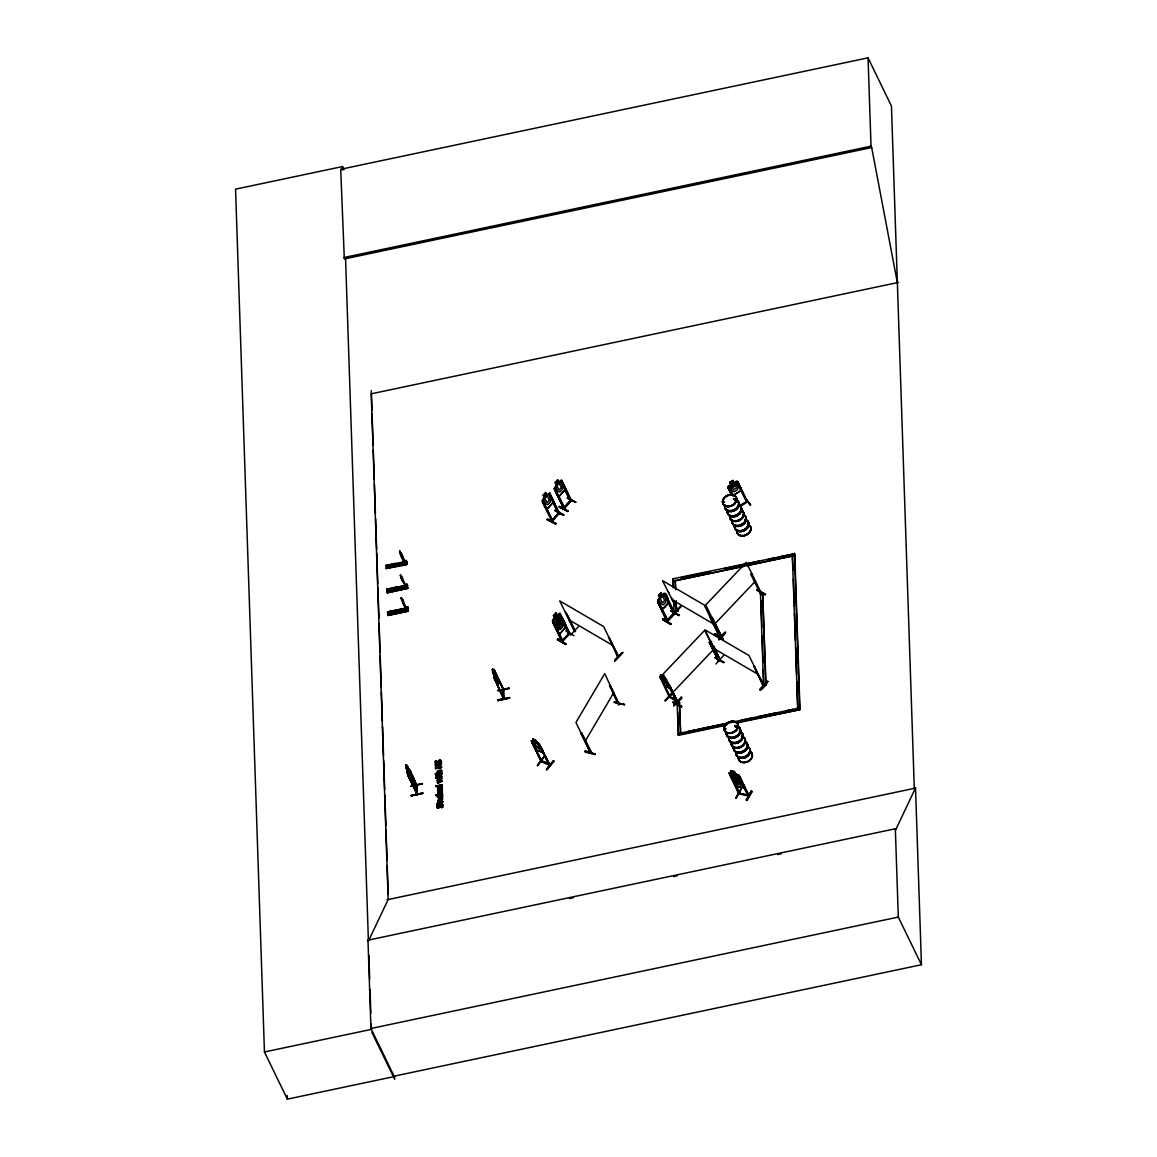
<?xml version="1.0" encoding="UTF-8"?>
<svg xmlns="http://www.w3.org/2000/svg" width="1157" height="1157" viewBox="0 0 1157 1157"><rect width="100%" height="100%" fill="white"/><g stroke="black" fill="none" stroke-linecap="round" stroke-linejoin="round"><path stroke-width="1.5" d="M740.668 487.733L740.668 490.655L733.075 495.5L730.92 493.808M730.978 493.649L733.119 495.37L740.856 490.785L740.842 487.762M559.887 624.375L560.812 619.718L560.509 624.1C565.296 623.507 563.126 627.557 560.234 625.142L559.135 629.741L559.453 625.199C554.825 625.865 557.023 621.728 559.684 624.144M400.336 575.376C403.084 578.977 400.12 572.469 400.409 575.984M401.117 552.872L404.964 562.114L401.146 553.075M406.382 563.17C405.326 560.465 405.601 561.752 406.136 561.81M406.035 585.268C408.146 585.63 404.545 584.169 405.876 587.38L400.655 576.938M402.622 602.117L406.483 610.028L406.295 608.061M407.336 585.948L406.657 584.574L406.657 585.659M406.469 608.452L402.376 599.268M407.944 609.537L407.582 607.671M739.54 505.681C744.978 502.268 746.496 502.63 746.815 500.836M410.012 774.698L407.423 768.031L407.524 770.851L409.621 775.176L409.535 772.37M609.826 685.884L610.303 685.06L609.479 685.797L619.067 704.772L604.735 673.591L575.94 722.445L590.605 752.874C591.704 749.577 589.303 753.728 590.851 751.775M618.662 704.15L618.749 703.977C621.034 702.342 617.433 705.481 618.778 703.152M437.982 797.231L438.113 795.683L438.04 797.578M442.278 789.305L441.005 791.301L437.968 791.345M442.683 801.931L438.763 803.84L438.98 804.636L436.854 804.245L438.127 803.348L436.825 803.623M405.138 561.998L405.717 561.333L404.849 561.507M405.789 561.854L405.688 560.856L406.787 564.298M406.425 585.644L407.394 587.713M408.088 608.553L407.235 607.223L406.541 608.249L407.597 608.22L407.423 607.179M437.867 772.543L441.743 771.025C441.858 769 437.563 770.374 436.97 771.878C439.125 775.132 432.516 773.093 437.809 773.512M442.495 795.842L442.379 796.566A1.822 1.359 -25.9 0 1 441.641 797.462L437.982 797.491M574.841 631.042C573.915 628.989 576.331 632.3 574.451 631.23L559.728 600.888L603.621 626.544L618.445 656.916L618.026 656.178M617.274 655.759L618.735 656.583L608.712 637.29L617.534 656.511L617.187 655.701L618.301 655.86M678.074 611.46L662.513 580.655L706.421 606.297L721.23 636.683L720.392 635.207L719.408 636.451L709.979 617.332L710.962 616.753L720.406 636.249M677.93 610.39L676.831 610.245L678.262 611.084M720.117 635.612C720.16 637.059 717.571 634.817 719.958 635.048M719.466 659.562L720.044 659.982M720.811 660.343L720.305 659.996M719.726 660.285L705.076 629.871L748.969 655.513L763.794 685.899L762.853 685.436L754.06 666.273L764.054 685.624C760.482 684.221 765.008 684.423 762.998 685.523M670.395 697.092L669.281 696.933M669.672 696.63L677.366 700.592L676.599 701.214L677.38 701.721L668.558 683.686M676.686 701.316L666.461 680.2L663.612 676.31L660.878 674.806L663.67 676.295M441.844 796.002C440.499 799.877 437.606 794.758 438.821 796.435C439.096 800.615 443.406 794.917 441.67 795.626M441.468 786.268C438.084 790.217 437.548 783.593 441.424 786.037M440.658 761.378L439.935 763.099L440.933 762.882L441.294 760.785M442.191 786.254L442.162 786.558A1.504 1.128 -25.9 0 1 441.627 787.367L438.113 788.018A1.837 1.374 -25.9 0 1 437.505 787.367A2.126 1.591 -25.9 0 1 437.722 786.109L435.784 786.514L442.017 784.591L442.234 785.589M393.64 565.079L393.944 565.816M393.684 565.383L394.927 564.529M395.332 565.223L394.653 564.37M394.436 588.826L395.115 589.665M396.128 588.971L395.824 588.233L396.056 589.159M724.513 502.008L723.747 502.659L723.877 501.892M734.391 499.925L735.013 499.072L735.447 499.824M735.274 499L735.245 500.258M736.054 499.477L735.866 500.243M725.641 729.098L724.803 728.751L726.003 728.708M725.005 728.433L725.367 728.592M736.749 726.958L736.604 725.67L737.631 726.48M736.228 798.113L741.391 788.9M416.52 785.502L416.78 784.547L416.939 794.483L407.756 774.684L416.91 793.456M416.896 794.367L416.578 792.776M417.026 785.198C417.778 813.255 416.318 768.508 416.578 792.863M502.905 689.991L503.83 690.555L498.002 679.651M503.772 698.033L503.194 697.252L503.613 698.929L494.299 678.32L504.076 698.799L503.223 698.061M436.811 806.588L437.91 804.867L437.563 807.196M442.017 801.931L438.749 803.218L438.705 802.09L438.937 803.609L442.148 802.047M399.787 551.094L399.613 552.236M399.772 552.193L404.921 563.661L405.008 561.593L405.08 563.633L401.277 557.023M401.103 597.735L402.419 599.398L401.349 597.576M411.14 786.297L422.479 783.868M497.799 690.743L509.138 688.343M540.637 746.525L539.827 746.164L549.893 765.428L540.883 761.523M542.141 761.595L532.061 742.389L540.999 761.696M548.895 764.994C548.042 763.244 550.848 764.589 549.011 765.167L539.827 746.164M417.099 786.095L413.613 779.919M417.388 794.194L407.495 773.975L406.946 765.124L406.931 767.279L405.803 764.965M503.338 697.411L502.977 689.037M503.787 690.469L494.545 670.872L493.721 671.696C489.975 663.626 495.471 679.94 492.564 672.217L492.549 669.209M504.047 698.712L503.454 688.994L502.962 689.948M543.255 495.312L545.728 492.578L543.168 495.268L544.383 497.64L542.3 501.198L545.323 507.417L547.218 508.892L553.046 502.471L552.771 499.231L552.945 502.456L547.218 508.892M549.676 493.113L542.676 499.477L542.214 501.14M554.42 488.5L560.494 480.618M554.854 626.009L555.172 624.274L561.145 618.026L562.432 617.881L565.469 624.115L565.527 627.296M554.955 625.951L557.11 622.466M552.974 619.747L552.583 621.338L557.79 632.185L559.786 633.718L565.715 627.354L565.368 624.071M658.738 595.493L659.866 597.807L657.581 601.336L667.213 621.699L667.748 620.094L666.678 620.629L674.141 612.762M659.736 597.822L658.521 595.45L661.081 592.76L662.252 595.305L663.959 593.396L658 599.659L657.682 601.278C660.387 609.638 662.845 611.822 668.529 602.725C668.139 599.991 667.502 592.485 663.872 593.454M746.149 501.299L747.263 501.039M747.596 501.719L739.959 506.419M574.364 631.172C575.767 632.46 574.046 628.757 574.451 631.23M720.493 660.647L713.869 646.025M668.948 696.254L677.814 701.402L677.366 700.592M570.43 501.024L563.329 508.082L564.471 507.402M561.304 482.411L570.444 501.14M585.24 751.211L585.138 752.108L595.132 754.581C587.64 750.314 576.215 749.447 595.334 754.147M442.104 805.937L441.598 807.658L442.914 806.675L442.654 804.65M589.983 751.905L590.793 751.862L583.099 736.026M590.301 752.657L581.147 733.827L581.638 733.003L591.241 751.934L590.345 752.18M590.808 751.37L589.983 752.007M677.12 703.543L678.291 702.834L677.481 704.28M709.574 642.525L710.268 641.773L709.284 642.352L718.656 661.471L718.005 660.575L718.815 659.794M719.553 636.307L704.7 606.037L746.279 562.331L761.089 592.572L760.091 592.659C761.248 594.741 758.298 592.051 760.38 591.806M569.287 634.34C567.292 634.094 569.822 631.346 569.794 633.747L560.378 614.598L559.959 615.51L569.114 634.47L565.021 626.356M438.358 785.979L438.46 787.628M439.935 763.056L441.121 763.273C443.218 759.368 437.418 759.527 437.592 763.143C434.453 764.141 437.187 758.197 436.088 763.027M442.596 807.441L442.769 804.954M556.517 484.985L555.649 487.126L557.761 491.465L559.901 491.956L562.215 489.397L562.562 486.171L560.451 481.847L558.831 482.44L557.66 479.895L555.186 482.628L556.315 484.957M409.289 771.777L409.592 771.039M668.572 684.539L668.124 685.595L663.351 681.487L661.095 674.849M659.866 597.807L658.955 599.933L661.066 604.258L663.25 604.778L665.637 602.262L666.013 599.066L663.901 594.727L662.252 595.305M436.42 760.699L435.321 761.263L435.466 763.446A1.996 1.49 -25.9 0 0 436.131 764.039C439.038 765.356 438.329 759.498 440.759 761.32M435.466 760.901L435.365 763.157A1.996 1.49 -25.9 0 0 435.929 763.649C438.387 763.721 441.453 757.329 440.123 763.49M436.956 805.07L436.854 807.311M393.886 565.686L395.275 565.079M736.026 500.012L736.011 499.274M731.542 495.268L727.854 487.516L728.491 486.041L736.199 481.341L737.761 481.457L747.436 501.921L738.137 482.671L737.24 483.221L746.713 502.312M727.898 487.589L728.548 486.114M737.11 781.062C734.362 783.173 738.224 784.996 738.021 781.698L741.999 784.576L739.598 782.334M914.29 788.235L915.52 787.975L895.778 829.641L895.344 828.759L367.984 940.178L368.418 941.06L388.173 899.524L371.238 393.814L898.599 282.38M556.011 523.774L547.131 519.609L555.591 524.237L555.823 523.369M559.395 506.159L568.029 511.134L559.149 506.997L567.595 511.582M555.779 523.427L547.348 518.813L547.145 519.652M731.412 777.562L732.323 776.983L731.542 777.62L736.763 786.254L744.573 787.96L736.705 786.355L734.493 783.694M733.278 775.045L736.546 775.87L737.602 778.242L739.641 779.384L738.745 780.758L735.664 780.049L733.104 777.808M739.945 778.69L744.428 785.979M729.156 773.136L729.995 772.486L729.156 773.136L738.99 793.89L748.825 796.03L738.745 776.954L739.656 777.171M732.135 772.977L731.007 770.649L732.222 773.18L730.009 772.674L739.092 775.421L742.172 781.553L742.216 783.723L734.449 781.944L732.251 779.268L734.507 781.843M730.689 775.118L729.778 774.901L739.959 794.006L738.687 792.733M734.261 771.517L730.949 770.75M735.389 773.831L734.319 771.415M740.972 788.814L735.78 798.07L741.319 788.582M729.214 773.035L738.846 793.803L738.499 793.051L749.114 795.741L739.149 775.32L735.317 773.888L734.247 771.473M739.468 793.369L738.947 792.69M739.728 793.514L748.666 795.033L738.933 776.636M748.492 795.351C745.99 794.743 750.213 794.714 747.957 795.944L738.745 776.954M751.414 790.896L746.236 800.123L751.472 790.925L746.439 800.514L752.151 791.402L746.988 800.615M673.287 701.59L681.762 706.739L673.041 702.415L681.328 707.173M714.621 634.441L722.908 639.214C722.792 634.73 703.933 629.683 723.212 638.823M565.86 643.769C552.815 637.854 557.255 636.625 565.657 644.521L557.428 639.633L565.657 644.435M671.19 624.013C654.876 615.003 665.738 618.764 670.756 624.476L662.542 619.573L670.771 624.39M662.759 618.821L671.089 624.028M581.985 733.09L581.147 733.827M614.396 702.371L624.65 704.512L614.208 702.125M585.095 741.319L613.89 692.465M399.787 551.209L400.712 553.075L399.859 551.094L399.555 551.903M401.508 576.837L402.679 578.196M551.903 519.912L551.643 521.402L558.874 512.392M552.453 520.028L551.6 520.867M551.802 520.722L552.005 521.561L542.561 502.442L543.24 501.69L552.699 520.852L552.439 519.941M552.699 520.852L544.759 504.842M558.788 512.479L558.412 513.665M563.777 508.574L570.893 499.752M570.126 500.591L571.182 499.911L570.112 500.46M564.254 507.345L570.141 500.865L571.515 500.591M558.31 495.341L564.79 507.995L564.023 508.921L571.529 500.677L561.666 480.3L558.744 482.382L557.616 480.068M718.801 635.511L719.799 635.077M719.133 636.205L719.828 635.468L710.673 616.594M677.235 703.499L678.392 703.037M677.771 704.439L668.399 685.32L669.093 684.582L678.552 703.615L678.016 704.324L663.12 674.025L704.7 630.319L719.437 660.777L718.859 661.327L709.284 642.352M760.959 592.774L759.932 593.324L760.467 591.719M561.608 640.703L561.825 641.585L569.62 633.385M562.519 640.342L562.027 640.935M562.852 641.036L553.451 621.888L552.742 622.625L562.114 641.745L552.496 621.28L552.8 619.646L560.06 613.268L569.822 633.646L562.316 641.6M568.506 633.53L569.504 632.995M673.605 613.47L674.401 614.295L667.835 601.582M674.56 613.008L673.866 614.251M558.093 513.086L558.86 514.012M563.734 508.545L554.579 489.816L555.259 489.064L564.298 507.995M437.91 804.91C436.869 811.1 440.123 803.175 442.668 804.795M394.58 588.783L395.723 588.291M395.405 611.084L396.316 612.183L396.721 610.939M395.332 611.388L396.475 610.896M734.464 499.26L734.811 500.692M737.139 726.09L735.592 726.234L735.621 727.117M735.968 726.075L736.59 727.03M533.97 741.507L532.784 738.976L535.734 740.263L538.656 744.023L540.753 748.362L540.189 749.577L535.04 745.889L532.914 739.092M533.825 741.391L531.338 740.827L536.429 749.91L543.457 752.831L536.429 749.91M538.873 743.517L531.265 740.928L541.736 761.986L532.871 742.736M550.023 764.951L538.873 743.459L543.24 750.922M541.65 761.465C537.152 758.558 553.755 765.095 549.054 765.124M537.455 765.601L544.253 756.649M537.571 765.703L544.209 756.649L537.325 765.312M547.044 769.781C568.391 743.242 532.249 787.729 553.35 760.612M546.581 769.607L553.567 760.959L546.408 769.217M439.66 800.297L441.453 801.743A1.605 1.2 -25.9 0 0 442.278 801.382L442.017 798.894M557.761 479.953L555.186 482.628M558.788 514.055L549.575 495.196L550.255 494.444L559.381 513.433L549.749 492.998L546.856 494.907M556.43 484.942L554.232 488.514L563.951 508.921L563.748 508.14M543.53 501.849L542.561 502.442M555.548 489.223L554.579 489.816M561.593 482.57L562.273 481.818L571.442 500.822M559.236 496.252L564.963 489.787L564.79 486.591L565.064 489.83L559.236 496.252L557.255 494.733L554.319 488.456M555.201 510.7L563.994 514.981L554.984 510.439M559.164 507.012L568.029 511.134L559.482 506.564M567.537 497.741L576.012 502.34L567.566 497.77M552.236 519.985L558.122 513.506M559.091 512.667L558.325 513.477M559.424 513.318L552.135 521.417M558.339 617.621C552.251 625.373 559.308 612.458 559.467 619.935L562.432 617.881M559.786 633.718L565.715 627.354M565.556 612.067L575.145 631.664M578.269 626.819L570.517 635.034M609.464 637.724L608.452 637.579M668.833 592.543L668.356 591.834M614.569 660.531C639.431 636.075 598.531 677.583 622.538 652.678M614.7 660.893L622.452 652.606M673.316 614.801L681.054 606.572M710.962 616.753L709.979 617.332M750.85 574.364L751.848 573.8L750.85 574.364L760.221 593.483M711.512 617.043L721.418 636.307L720.334 636.278M757.199 589.636L765.515 594.409L757.228 589.665M669.382 684.742L668.399 685.32M711.656 641.484L710.644 641.34L720.637 660.69L719.813 659.157M719.524 637.912C729.04 626.776 725.699 634.137 719.061 639.734M718.699 639.488L725.28 632.402M719.003 639.662L725.699 632.677M673.056 702.444L681.762 706.739L673.388 701.995M715.084 657.668L723.935 662.397L715.228 657.943M678.219 703.066L677.438 703.76M677.568 704.194L678.624 703.528L669.093 684.582M723.53 655.513L715.865 664.017M677.843 704.353L678.552 703.658M754.812 666.692L753.8 666.562M759.86 689.485L767.655 681.285L759.932 689.543M767.814 681.589C751.24 697.743 766.455 687.576 767.612 681.256M554.637 617.867L553.422 615.495L555.982 612.805L557.197 615.177M553.74 622.061L552.742 622.625M563.43 622.784L563.083 619.501L563.43 622.784L557.327 629.046L555.505 627.615M557.414 639.72L557.66 638.866M562.461 640.183L568.521 633.805M658.608 595.493L661.168 592.818M674.589 613.427L666.909 621.483L657.856 602.58L658.55 601.842L668.008 621.005L660.849 606.557M665.058 595.465L665.767 594.712L664.783 595.291L674.213 614.41M658.839 602.002L657.856 602.58M662.455 608.842L668.341 602.667L668.283 599.5M670.756 611.012L679.419 615.365L670.612 610.592M667.56 620.123L673.62 613.76M674.01 613.586L674.603 612.906M677.525 701.749L669.368 697.035L660.488 677.843L670.496 697.136M661.226 678.277L660.213 678.118M713.855 624.91L755.434 581.19M664.711 678.696L666.548 679.839M662.73 682.601L664.783 685.45L671.017 689.037L664.783 685.45M666.634 679.694L660.257 676.107L662.137 677.25L660.965 674.719M667.806 682.109L668.269 682.832M713.869 649.178L665.058 700.607L672.882 692.407M665.073 700.636L673.128 692.305M665.42 700.795L673.215 692.595M669.802 696.818L669.484 695.979M673.75 705.698L681.357 697.121L673.75 705.698L682.008 697.758L673.764 705.64M405.919 585.254L405.717 587.423M614.165 702.14L624.361 704.873M439.92 794.555L436.059 794.946L439.92 794.555L437.751 792.371L439.674 793.471L442.234 791.214L442.451 792.415L440.34 794.237L442.234 791.214M394.812 588.335L394.913 589.651M735.765 500.128L734.796 500.547M736.098 725.844L736.286 726.813M737.009 726.567L736.778 725.699M737.269 726.827L736.286 727.247M562.649 640.154L562.692 640.674M674.473 613.456L665.477 594.553M562.49 640.819L556.503 628.179M386.192 565.571L386.236 566.626M386.163 566.279L406.642 562.013M406.685 563.763L406.801 564.79L386.149 568.521L406.729 563.878M406.685 561.839L386.178 566.352M386.944 589.448L407.466 585.066M386.915 589.983L407.481 585.471L387.002 589.911M387.089 591.777L387.06 592.558M407.568 587.539L387.045 591.965L407.553 587.452L407.597 588.537M406.295 585.24L407.539 588.175L387.118 592.861L407.597 588.508M387.696 612.053L408.219 607.685L408.247 608.683L389.49 612.646L408.262 608.654M387.754 612.516L408.233 608.018L387.682 612.588M387.855 614.454L387.87 615.466L408.363 611.142L408.32 610.057L387.841 614.396L408.276 610.245M407.828 609.667L408.291 610.78L387.826 615.162M739.569 793.355L738.687 793.152M414.799 781.033L415.161 788.105L414.929 781.004L409.621 769.376L410.055 778.415M410.778 771.574L410.504 773.628M498.117 678.899L498.277 686.014L498.161 678.899L493.981 669.325L494.285 678.392L493.721 676.628M406.859 765.269L417.099 785.386M440.282 764.806L435.408 767.38L435.625 768.682L441.612 767.424L436.435 767.901L441.309 763.548L435.321 764.82L435.538 765.818L438.691 765.153M436.435 767.901L441.526 764.676L441.309 763.548M435.625 768.682L439.11 765.558M729.402 488.428C726.856 487.473 733.697 493.2 733.22 496.281M737.414 483.481L738.137 482.671M744.877 497.987L750.691 504.857L744.775 497.582M739.728 505.927L747.408 501.473L739.786 506.173M730.747 484.667L729.619 482.339L732.931 480.329L734.044 482.874L736.069 482.643L738.18 486.967L737.428 489.83L734.333 491.711L731.788 490.872L729.677 486.533L730.949 484.754L729.778 482.353M729.836 482.426L732.916 480.545M728.447 488.688L738.368 482.643M728.968 489.773L738.904 483.742M575.419 502.398L567.147 498.233M563.445 515.024L554.955 510.454L563.575 515.443M765.124 594.727L756.88 589.954M723.877 662.383L715.605 657.639M723.544 662.715L715.04 657.711M565.686 630.927L573.973 635.714M678.812 615.408L670.583 610.607L679.072 615.654M736.966 500.576A7.39 5.525 -25.9 0 0 735.462 499.969L734.97 500.171M738.788 792.762L739.742 792.892M438.387 780.31L441.8 778.111L437.274 778.14L441.988 778.502L438.387 780.31L441.873 780.454L442.09 781.409L437.621 783.303L441.873 780.454M659.808 676.455L670.062 697.44M437.36 780.758L441.063 781.279L437.563 781.149L437.346 780.252L440.803 778.632L437.534 780.642M437.621 783.303L437.418 782.262L440.875 780.888M441.063 781.279L437.418 782.262M549.749 765.413L540.073 745.86M559.381 619.892L561.015 619.313L563.112 623.637L562.75 626.848L560.393 629.379L558.224 628.873L556.127 624.534L556.893 622.423M439.4 789.19L438.185 790.347L439.66 791.504L439.4 789.19L439.66 791.504M439.602 789.58L438.489 791.142M733.205 777.981L734.493 777.562L733.422 775.147M732.28 773.078L731.007 773.469L735.302 782.306L737.877 784.533L740.986 785.213L741.738 783.708L737.399 774.944L735.375 773.787M618.33 656.959L608.712 637.29M676.874 700.925L677.655 701.316M438.879 801.382C439.515 797.506 439.168 801.353 438.084 802.22L438.344 804.78M441.584 789.132C441.916 788.134 439.834 794.121 441.555 789.06M410.634 771.459L410.778 778.719L410.561 776.636L414.061 783.578M408.378 772.254L408.233 769.246L413.931 780.773M409.39 774.597L412.601 781.872L411.212 777.186L410.055 776.535L409.983 775.523L410.923 776.072L409.766 771.386L411.154 775.957L412.398 776.723L412.442 777.649L411.429 777.056L412.644 781.51M412.528 775.638C416.809 791.084 412.803 786.934 407.495 773.903M409.477 776.651L410.518 777.041M411.183 780.469L410.619 778.719L414.206 786.586M414.828 781.047L413.671 777.706M412.948 784.663L414.148 786.022M344.005 169.703L342.486 166.565L235.551 189.155L264.447 1051.973L287.355 1099.15L394.277 1076.56L370.949 1028.501L367.984 940.178M394.089 1076.169L921.449 964.736L915.52 787.975L914.29 788.351L891.44 106.01L868.054 57.85L340.708 169.269L344.323 258.966L871.684 147.546L897.355 282.641M343.658 257.592L871.019 146.172L871.684 147.546M399.96 553.422L401.248 556.416M405.557 561.723L406.599 563.965L404.516 564.399L404.097 560.914L406.179 560.48L406.7 562.316M404.111 561.159L406.179 560.48M386.221 568.68L386.048 565.455C390.184 562.649 387.523 572.701 388.116 565.021M389.605 567.783L389.504 564.717L391.659 564.442M393.539 566.959L393.438 563.893C397.574 561.102 394.913 571.139 395.506 563.459M386.207 565.99L406.685 561.666M387.928 566.294L406.7 562.302M406.281 563.546L404.212 563.98L406.281 563.3M400.756 577.184L402.622 581.566M406.7 585.514L407.365 586.888L404.993 587.496L405.398 588.551L404.892 584.675L406.975 584.227L407.307 585.124M404.907 584.907L406.975 584.227M407.582 588.146L387.017 592.442L386.843 589.217C390.979 586.411 388.318 596.462 388.911 588.768M390.401 591.545L390.299 588.479L392.454 588.204M394.335 590.721L394.233 587.655C398.37 584.849 395.708 594.9 396.301 587.206M386.843 589.217L407.423 585.182M388.723 590.041L407.495 586.006L407.38 585.052L407.481 588.118M407.076 587.293L404.993 587.496M403.446 601.495L402.853 599.413M403.547 604.388L406.642 609.985L406.555 607.946M407.423 608.163L408.117 609.493L405.745 610.101L406.15 611.156L405.659 607.28L407.741 606.832L408.059 607.729M405.659 607.512L407.741 606.832M408.334 610.679L387.783 615.047L387.595 611.822L408.219 607.627L408.233 610.722M405.76 610.346L407.843 609.898L407.9 608.596M387.884 615.452L408.363 611.127M673.229 587.799L672.94 578.804L794.758 553.711L799.979 709.646L736.575 723.053M680.273 577.893L710.21 571.572M724.296 568.593L759.527 561.145M768.335 559.294L775.378 557.804M778.907 557.052L792.993 554.087M675.037 580.8L743.734 566.294M747.263 565.542L793.051 555.866M674.025 611.243L676.512 611.359L674.025 611.243L673.663 600.425M766.021 685.132L763.533 685.016L760.511 594.64L762.709 594.177L766.021 685.132L763.822 685.595L763.287 669.657M762.998 594.77L760.511 594.64M493.981 669.325L503.83 689.818M496.874 675.587L498.031 678.928M494.458 679.954L494.82 679.043L503.613 698.929L503.367 689.051M509.152 687.981L497.655 690.498L509.167 688.487M504.105 697.989L503.714 697.309M497.973 699.783C533.449 692.653 474.298 705.813 509.485 698.148M679.275 701.836L680.591 733.075L679.564 702.429L677.076 702.299L678.45 735.331L724.239 725.656M677.351 702.892L679.564 702.429M410.431 774.221L405.876 764.763L405.977 767.771M435.668 761.292L436.623 761.147M410.055 778.343L407.148 770.07L407.09 772.211M435.321 764.82L441.497 763.953M435.35 765.428L440.079 764.415M407.047 772.182L407.611 773.946M436.247 767.51L441.598 766.816M435.437 768.291L441.612 767.424M407.785 775.523L408.146 774.597M441.714 770.417L438.084 771.271L437.187 772.818M441.743 771.025L437.997 771.502L437.91 772.775M437.838 772.587L441.598 772.283L441.815 773.281L435.553 774.612L435.35 773.599M437.722 772.384L438.445 773.382L441.8 772.674M435.365 774.207L441.815 773.281M441.207 774.105L438.011 775.682L437.144 774.293L437.491 779.153L440.991 779.023M435.9 775.696L437.375 775.812L435.9 775.696L436.102 776.694L438.04 776.709L435.914 776.304M437.968 774.554L437.809 775.291C440.195 775.595 443.088 771.95 441.424 775.421C434.815 776.376 441.294 776.723 441.699 773.686M435.697 777.258L436.681 777.49L435.914 778.343L435.697 777.258L435.914 778.343M441.916 776.419L437.259 777.591L441.945 777.027M435.885 777.649L436.681 777.49M435.726 777.952L436.695 778.184M411.169 786.442L422.464 783.535L411.125 785.921M687.186 731.672L694.229 730.183M697.758 729.445L727.71 723.125M741.796 720.146L754.118 717.542M757.647 716.79L777.027 712.698M785.834 710.832L792.878 709.342M796.392 708.605L799.921 707.853L678.378 733.538M678.161 734.738L727.478 724.311M736.286 722.46L799.979 709.646M435.755 785.907L442.205 784.981M435.784 786.514L437.722 786.109M438.546 786.37L441.352 786.008M440.238 791.388C442.379 786.76 435.972 788.814 437.939 791.489M441.034 788.307L442.191 788.77M440.152 788.857L438.214 789.681L437.809 791.186M411.299 795.336C446.515 788.351 387.465 801.425 422.638 792.95L422.623 792.907M441.222 788.741L441.858 788.134M440.137 793.832L442.321 793.615L442.524 794.628L436.276 795.944L436.059 794.946M440.34 794.237L442.509 794.02M436.088 795.553L442.524 794.628M438.301 796.088L439.154 795.944M441.453 795.452L442.639 795.929M442.683 799.183C440.803 795.192 435.321 802.322 439.125 801.946M442.668 798.576L438.619 799.646L438.199 801.642M440.557 800.731C439.27 796.971 444.028 801.165 440.484 800.543M440.137 799.285L441.974 799.776M441.858 801.425L442.046 801.815M438.908 802.481L438.084 802.22M436.854 804.245L442.104 803.493L442.639 801.613M437.144 805.46L438.098 805.301M441.41 807.253L442.408 807.051M386.944 899.784L915.534 788.105M569.49 898.584L573.019 897.832M673.548 876.601L677.076 875.849M777.605 854.604L781.134 853.866M370.949 1028.501L898.309 917.082L921.449 964.736M264.447 1051.973L371.383 1029.383L371.195 1023.974M570.748 501.429L564.356 488.702M666.953 621.005L667.459 621.584L674.936 613.629L665.101 593.339M561.854 640.978L562.736 640.342M560.494 480.502L561.767 480.357M734.97 500.084L734.753 498.971L736.112 499.318M396.099 612.255L395.289 611.937M558.759 613.499L560.075 613.441M440.803 778.632L437.491 779.153M439.472 791.113L438.561 790.998M403.706 604.344L401.32 599.254M718.887 659.707L718.974 660.517L709.979 641.614M438.575 780.7L442.075 780.845M736.185 481.442L737.732 481.63M748.666 796.103L748.593 794.96M736.402 727.059L735.548 726.827M541.23 761.176L540.796 760.525M734.55 777.461L732.193 776.998L739.93 778.748M734.869 778.343L737.978 779.023L740.075 783.347L736.98 782.667L732.656 773.859L735.751 774.568L737.848 778.892L734.753 778.184M734.55 781.785L742.158 783.535M595.436 754.06L585.341 751.573M763.533 685.884L754.798 667.791M532.697 739.077L538.873 743.459M531.815 742.693L532.625 743.04M541.881 761.161L548.895 764.198M436.102 762.911C438.185 763.403 438.995 757.3 441.367 760.872M437.577 807.08C439.66 807.557 440.47 801.468 442.842 805.041M439.732 794.165L437.968 793.514M719.828 635.468L721.52 636.336L712.249 617.476M671.682 599.514L715.576 625.17M714.231 648.744L758.139 674.386M568.882 619.762L612.791 645.404M553.422 615.495L554.767 617.867L553.856 619.978L555.967 624.317L558.137 624.823L560.523 622.321L560.914 619.111L558.802 614.786L557.153 615.35L555.924 612.979M557.746 639.214L566.091 644.073M660.69 607.468L662.542 608.9M555.49 627.456L557.443 628.945M441.584 785.299L442.336 786.341M557.327 494.632L559.25 496.107M545.309 507.272L547.232 508.747M557.862 632.084L559.8 633.573M721.375 636.249L721.086 635.526M401.768 576.663L405.673 585.673M437.751 791.099C438.98 793.557 443.854 791.214 442.133 788.64M497.293 684.496L498.392 685.985M497.177 684.525L498.277 686.014M414.076 786.615L415.291 788.076M744.689 497.597L750.126 505.204M440.354 800.34L441.728 801.006L441.902 799.603M442.408 799.256L442.075 800.991A1.605 1.2 -25.9 0 1 441.265 801.353L439.935 800.962L439.53 799.415M442.003 788.38L442.422 789.334M441.323 785.805L440.759 787.671L438.17 787.049M794.816 555.49L673.287 581.176M727.97 487.473L731.036 493.735M765.081 594.872L756.794 590.113M672.94 578.804L673.461 586.585M672.043 598.314L678.349 611.171M730.877 774.785L740.133 793.688M663.351 676.44L663.728 677.221L661.732 675.5M552.337 501.328L558.657 514.156M545.641 492.535L546.813 495.066L548.432 494.473L550.544 498.812L550.197 502.037L547.883 504.582L545.742 504.09L543.631 499.766L544.499 497.626L543.371 495.297M609.956 684.973L619.009 703.919M613.152 693.376L618.576 704.758M567.046 614.02L575.55 631.418M492.434 669.223L493.591 671.725M497.958 699.681L498.161 700.578M406.541 562.201L405.861 560.827L405.905 561.752M404.097 560.914L404.603 564.804L404.198 563.748M404.892 584.675L405.312 588.161M391.688 567.349L391.587 564.283M386.048 565.455L406.671 561.304M405.659 607.28L406.064 610.766L405.745 610.101M392.483 591.111L392.382 588.045M395.058 610.419L395.087 613.326M393.221 610.809L393.235 613.716M391.138 611.243L391.167 614.15M387.595 611.822L387.783 612.979M439.674 793.471L437.751 792.371M438.763 803.84L438.98 804.636M417.07 786.225L407.481 766.513L407.9 767.265M408.363 770.331L408.826 772.919M409.723 774.178L410.981 776.665M408.45 772.138L411.198 778.242M405.89 767.785L407.105 770.099M371.918 1032.406L394.638 1079.177L394.523 1076.068M437.852 797.187L438.98 798.46L441.829 797.853A1.822 1.359 -25.9 0 0 442.567 796.956L442.451 795.539M400.12 553.393L399.83 552.54M400.915 577.141L400.51 575.622M498.132 700.159L509.456 697.758M401.566 599.514L401.248 597.938M442.538 801.28L442.827 802.003M386.901 589.376L387.017 590.403M493.822 674.517L497.192 681.487L496.151 675.298L494.039 670.973L494.184 671.783M442.321 805.937C440.513 801.931 440.181 809.133 437.418 807.803A1.996 1.49 -25.9 0 1 436.753 807.21M442.148 785.95L442.364 786.948A1.504 1.128 -25.9 0 1 441.829 787.758L438.301 788.409A1.837 1.374 -25.9 0 1 437.693 787.758A2.126 1.591 -25.9 0 1 437.91 786.5M406.628 561.42L406.685 564.37M436.608 806.588L436.956 807.615A1.996 1.49 -25.9 0 0 437.606 808.193C440.022 808.685 442.871 801.743 441.598 807.658M543.139 750.864L543.371 752.918M543.067 750.951L543.269 752.817M742.056 781.51L742.1 783.636M409.318 769.738L409.636 776.651M895.344 828.759L898.309 917.082M868.054 57.85L871.019 146.172M794.469 553.118L799.689 709.053M793.095 570.3L792.328 555.374L797.723 708.33L796.811 681.444M793.398 579.267L794.295 606.152M794.541 613.326L795.438 640.211M795.669 647.385L796.58 674.271M762.709 594.177L765.732 684.539M760.973 600.541L761.856 627.123M762.159 635.988L763.042 662.571M675.789 589.723L675.196 580.12L675.5 589.13M676.151 600.541L676.512 611.359M675.919 601.756L676.223 610.766M677.655 711.902L678.45 735.331M493.171 671.046L493.229 672.853L492.795 670.265M439.964 788.467L440.05 790.998M437.346 780.252L437.563 781.149M406.497 766.599L406.555 768.407L406.121 765.833M371.31 390.661L371.976 410.518M372.091 414.119L373.118 444.823M373.306 450.232L374.275 479.114M374.449 484.537L375.418 513.419M375.606 518.842L376.632 549.532M376.748 553.147L377.775 583.837M377.905 587.438L378.932 618.127M379.106 623.551L380.075 652.432M380.205 656.048L381.232 686.737M381.405 692.161L382.374 721.042M382.562 726.451L383.531 755.347M383.705 760.756L384.674 789.653M384.862 795.061L385.888 825.751M386.004 829.367L387.031 860.056M387.219 865.465L388.188 894.361M342.486 166.565L342.602 170.108M345.567 258.705L368.418 941.06M368.909 955.48L369.69 978.923M370.052 989.727L370.833 1013.17M287.24 1095.534L287.355 1099.15M740.899 732.106A7.492 5.597 -25.9 0 1 738.021 742.519A7.492 5.597 -25.9 0 1 728.997 737.255M741.608 736.257A7.39 5.525 -25.9 0 1 744.732 743.04A7.39 5.525 -25.9 0 1 736.011 747.87A7.39 5.525 -25.9 0 1 731.369 741.926A7.361 5.51 -25.9 0 0 740.263 747.133A7.361 5.51 -25.9 0 0 743.098 736.908M742.939 736.561A7.361 5.51 -25.9 0 1 740.09 746.786A7.361 5.51 -25.9 0 1 731.238 741.608M741.521 736.054A7.405 5.539 -25.9 0 1 744.645 742.852A7.405 5.539 -25.9 0 1 735.91 747.682A7.405 5.539 -25.9 0 1 731.253 741.738M735.114 726.075A7.492 5.597 -25.9 0 1 740.538 731.6A7.39 5.525 -25.9 0 1 738.585 741.449A7.39 5.525 -25.9 0 1 728.621 738.224M726.278 733.596A7.492 5.597 -25.9 0 0 733.017 738.007A7.492 5.597 -25.9 0 0 740.538 731.6A7.376 5.51 -25.9 0 1 738.571 741.435A7.376 5.51 -25.9 0 1 728.635 738.209M735.23 726.48A7.376 5.51 -25.9 0 1 740.451 732.424A7.39 5.525 -25.9 0 1 731.947 738.311A7.39 5.525 -25.9 0 1 726.712 732.352A7.376 5.51 -25.9 0 0 731.947 738.311A7.376 5.51 -25.9 0 0 740.451 732.424A7.39 5.525 -25.9 0 0 735.23 726.466M739.265 731.238A7.492 5.597 -25.9 0 1 742.418 738.108A7.492 5.597 -25.9 0 1 733.581 743.011A7.492 5.597 -25.9 0 1 728.867 736.98M734.984 725.815A7.492 5.597 -25.9 0 1 740.408 731.34A7.492 5.597 -25.9 0 1 732.887 737.747A7.492 5.597 -25.9 0 1 726.148 733.336M726.119 733.003A7.376 5.51 -25.9 0 0 732.743 737.356A7.39 5.525 -25.9 0 0 740.162 731.036A7.39 5.525 -25.9 0 0 734.811 725.584A7.376 5.51 -25.9 0 1 740.147 731.036A7.376 5.51 -25.9 0 1 732.743 737.356A7.39 5.525 -25.9 0 1 726.104 733.017M748.116 746.945A7.492 5.597 -25.9 0 1 745.224 757.358A7.492 5.597 -25.9 0 1 736.199 752.093M750.228 751.5A7.405 5.539 -25.9 0 1 747.379 761.783A7.405 5.539 -25.9 0 1 738.47 756.577M750.141 751.399A7.361 5.51 -25.9 0 1 748.16 761.205A7.361 5.51 -25.9 0 1 738.253 757.98M743.315 737.356A7.361 5.51 -25.9 0 1 740.48 747.581A7.361 5.51 -25.9 0 1 731.629 742.404M750.286 751.703A7.361 5.51 -25.9 0 1 747.451 761.928A7.361 5.51 -25.9 0 1 738.6 756.75M743.213 737.038A7.405 5.539 -25.9 0 1 740.35 747.321A7.405 5.539 -25.9 0 1 731.441 742.114M745.585 741.738A7.492 5.597 -25.9 0 1 742.693 752.151A7.492 5.597 -25.9 0 1 733.683 746.887M747.986 746.684A7.492 5.597 -25.9 0 1 745.976 756.664A7.492 5.597 -25.9 0 1 735.881 753.381M745.455 741.478A7.492 5.597 -25.9 0 1 742.563 751.891A7.492 5.597 -25.9 0 1 733.552 746.612M739.482 505.797A7.376 5.51 -25.9 0 1 740.639 506.737A7.39 5.525 -25.9 0 0 739.482 505.783M739.41 505.407A7.492 5.597 -25.9 0 1 737.399 515.386A7.492 5.597 -25.9 0 1 727.305 512.103M742.62 510.801A7.376 5.51 -25.9 0 1 738.614 520.1A7.376 5.51 -25.9 0 1 729.546 516.456M738.065 501.169A7.492 5.597 -25.9 0 1 734.001 510.613A7.492 5.597 -25.9 0 1 724.788 506.896M735.36 499.593A7.492 5.597 -25.9 0 1 736.879 500.2M735.462 499.983A7.376 5.51 -25.9 0 1 736.951 500.591M740.466 506.101A7.492 5.597 -25.9 0 1 736.387 515.545A7.492 5.597 -25.9 0 1 727.175 511.842M737.935 500.894A7.492 5.597 -25.9 0 1 732.945 510.685A7.492 5.597 -25.9 0 1 724.846 505.074M735.23 499.318A7.492 5.597 -25.9 0 1 736.749 499.94M734.97 525.697A7.376 5.51 -25.9 0 0 743.835 530.875A7.39 5.525 -25.9 0 0 746.699 520.621A7.376 5.51 -25.9 0 1 743.835 530.875A7.39 5.525 -25.9 0 1 734.955 525.697M745.094 519.638A7.492 5.597 -25.9 0 1 748.261 526.522A7.492 5.597 -25.9 0 1 739.41 531.41A7.492 5.597 -25.9 0 1 734.709 525.394M736.937 529.761A7.376 5.51 -25.9 0 0 745.817 534.939A7.376 5.51 -25.9 0 0 748.651 524.7A7.361 5.51 -25.9 0 1 745.817 534.939A7.361 5.51 -25.9 0 1 736.966 529.761M743.734 512.811A7.376 5.51 -25.9 0 1 738.079 521.214A7.376 5.51 -25.9 0 1 729.922 517.222M741.825 510.627A7.376 5.51 -25.9 0 1 742.982 511.582M748.738 524.801A7.405 5.539 -25.9 0 1 745.889 535.084A7.405 5.539 -25.9 0 1 736.98 529.877M741.637 510.194A7.39 5.525 -25.9 0 1 739.656 520.028A7.39 5.525 -25.9 0 1 729.705 516.803M744.081 515.039A7.492 5.597 -25.9 0 1 742.085 525.018A7.492 5.597 -25.9 0 1 731.991 521.735M747.422 520.708A7.376 5.51 -25.9 0 1 743.416 530.007A7.376 5.51 -25.9 0 1 734.348 526.348A7.39 5.525 -25.9 0 0 744.284 529.588A7.39 5.525 -25.9 0 0 746.265 519.753M732.439 520.491A7.376 5.51 -25.9 0 0 737.067 526.421A7.39 5.525 -25.9 0 0 745.788 521.59A7.39 5.525 -25.9 0 0 742.678 514.807A7.376 5.51 -25.9 0 1 745.773 521.59A7.376 5.51 -25.9 0 1 737.067 526.421A7.39 5.525 -25.9 0 1 732.424 520.491M744.963 519.363A7.492 5.597 -25.9 0 1 748.131 526.247A7.492 5.597 -25.9 0 1 739.28 531.15A7.492 5.597 -25.9 0 1 734.579 525.119M743.951 514.778A7.492 5.597 -25.9 0 1 741.955 524.743A7.492 5.597 -25.9 0 1 731.86 521.474M545.468 493.591L544.354 496.006L545.468 493.591M557.486 480.965L556.372 483.366L557.486 480.965M547.189 495.847L544.875 498.392L546.986 502.731L549.3 500.186L547.189 495.847M559.207 483.207L556.893 485.766L559.005 490.091L561.319 487.545L559.207 483.207M558.007 618.402L556.879 620.803L558.007 618.402M559.742 620.658L557.385 623.189L559.496 627.528L561.854 624.997L559.742 620.658M680.721 606.384L672.955 614.642L680.721 606.384M555.779 613.861L554.622 616.247L555.779 613.861M557.529 616.131L555.143 618.633L557.24 622.972L559.626 620.456L557.529 616.131M660.893 593.816L659.721 596.202L660.893 593.816M662.628 596.072L660.242 598.588L662.339 602.913L664.725 600.411L662.628 596.072M732.555 481.269L730.573 482.483L730.949 483.25L732.931 482.05L732.555 481.269M734.42 483.64L731.325 485.521L733.437 489.859L736.517 487.979L734.42 483.64M411.718 781.553L410.504 780.078L411.718 781.553M422.811 793.239L411.429 795.597L422.797 793.326M736.112 776.188L734.102 775.754L736.488 776.969L736.112 776.188M733.885 771.733L731.889 771.271L734.247 772.5L733.885 771.733M535.373 740.466L533.594 739.699L535.749 741.247L535.373 740.466M537.181 743.387L534.418 742.187L536.515 746.525L539.278 747.726L537.181 743.387M665.116 679.405L662.599 677.944L664.697 682.268L667.213 683.744L665.116 679.405M496.194 676.816L494.097 672.477L494.184 675.298L496.295 679.622L496.194 676.816M397.14 609.985L397.241 613.051L397.14 609.985M389.75 611.547L389.851 614.613L389.75 611.547M413.02 778.907L410.923 774.583L413.165 781.713L413.02 778.907M744.515 788.062L744.37 785.834L744.399 787.96M738.137 742.736A7.376 5.51 -25.9 0 0 740.972 732.497A7.39 5.525 -25.9 0 1 738.137 742.751A7.39 5.525 -25.9 0 1 729.243 737.559A7.376 5.51 -25.9 0 0 738.137 742.736M729.402 733.061A7.376 5.51 -25.9 0 0 737.804 724.224A7.376 5.51 -25.9 0 0 725.916 724.152A7.39 5.525 -25.9 0 0 729.416 733.104A7.39 5.525 -25.9 0 0 737.833 724.239A7.39 5.525 -25.9 0 0 725.916 724.166A7.376 5.51 -25.9 0 0 729.402 733.061M729.633 733.48A7.347 5.496 -25.9 0 0 738.007 724.687A7.347 5.496 -25.9 0 0 726.162 724.615A7.347 5.496 -25.9 0 0 729.633 733.48M729.488 733.278A7.405 5.539 -25.9 0 0 737.935 724.398A7.405 5.539 -25.9 0 0 725.989 724.311A7.405 5.539 -25.9 0 0 729.488 733.263A7.405 5.539 -25.9 0 0 737.92 724.383A7.405 5.539 -25.9 0 0 725.989 724.325A7.405 5.539 -25.9 0 0 729.488 733.278M745.339 757.575A7.376 5.51 -25.9 0 0 748.174 747.335A7.39 5.525 -25.9 0 1 745.339 757.589A7.39 5.525 -25.9 0 1 736.445 752.397A7.376 5.51 -25.9 0 0 745.339 757.575M745.773 756.288A7.376 5.51 -25.9 0 0 747.755 746.467A7.39 5.525 -25.9 0 1 745.788 756.288A7.39 5.525 -25.9 0 1 735.838 753.062A7.376 5.51 -25.9 0 0 745.773 756.288M742.808 752.368A7.376 5.51 -25.9 0 0 745.658 742.129A7.39 5.525 -25.9 0 1 742.808 752.383A7.39 5.525 -25.9 0 1 733.914 747.191A7.376 5.51 -25.9 0 0 742.808 752.368M742.389 751.5A7.376 5.51 -25.9 0 0 745.224 741.261A7.39 5.525 -25.9 0 1 742.389 751.515A7.39 5.525 -25.9 0 1 733.495 746.308A7.376 5.51 -25.9 0 0 742.389 751.5M735.736 516.369A7.376 5.51 -25.9 0 0 741.391 507.966A7.39 5.525 -25.9 0 1 735.736 516.384A7.39 5.525 -25.9 0 1 727.551 512.392A7.376 5.51 -25.9 0 0 735.736 516.369M738.745 520.39A7.39 5.525 -25.9 0 0 742.765 511.076A7.376 5.51 -25.9 0 1 738.759 520.404A7.376 5.51 -25.9 0 1 729.691 516.76A7.39 5.525 -25.9 0 0 738.745 520.39M727.912 506.361A7.376 5.51 -25.9 0 0 736.315 497.524A7.376 5.51 -25.9 0 0 724.427 497.452A7.39 5.525 -25.9 0 0 727.912 506.39A7.39 5.525 -25.9 0 0 736.344 497.539A7.39 5.525 -25.9 0 0 724.427 497.467A7.376 5.51 -25.9 0 0 727.912 506.361M728.129 506.809A7.376 5.51 -25.9 0 0 736.532 497.973A7.376 5.51 -25.9 0 0 724.644 497.9A7.376 5.51 -25.9 0 0 728.129 506.809M727.984 506.549A7.405 5.539 -25.9 0 0 736.431 497.684A7.405 5.539 -25.9 0 0 724.484 497.611A7.405 5.539 -25.9 0 0 727.984 506.549M736.214 515.169A7.376 5.51 -25.9 0 0 740.22 505.869A7.39 5.525 -25.9 0 1 736.214 515.169A7.39 5.525 -25.9 0 1 727.131 511.51A7.376 5.51 -25.9 0 0 736.214 515.169M734.102 510.83A7.376 5.51 -25.9 0 0 738.108 501.531A7.39 5.525 -25.9 0 1 734.117 510.844A7.39 5.525 -25.9 0 1 725.034 507.185A7.376 5.51 -25.9 0 0 734.102 510.83M738.542 504.857A7.376 5.51 -25.9 0 0 733.321 498.898A7.39 5.525 -25.9 0 1 738.556 504.857A7.39 5.525 -25.9 0 1 730.024 510.743A7.39 5.525 -25.9 0 1 724.788 504.77A7.376 5.51 -25.9 0 0 730.038 510.729A7.376 5.51 -25.9 0 0 738.542 504.857M750.43 531.15A7.39 5.525 -25.9 0 0 747.306 524.367A7.376 5.51 -25.9 0 1 750.43 531.179A7.376 5.51 -25.9 0 1 741.724 535.995A7.39 5.525 -25.9 0 1 737.067 530.036A7.376 5.51 -25.9 0 0 741.724 535.995A7.39 5.525 -25.9 0 0 750.43 531.15M741.753 524.367A7.376 5.51 -25.9 0 0 743.734 514.547A7.39 5.525 -25.9 0 1 741.767 524.381A7.39 5.525 -25.9 0 1 731.803 521.142A7.376 5.51 -25.9 0 0 741.753 524.367"/></g></svg>
